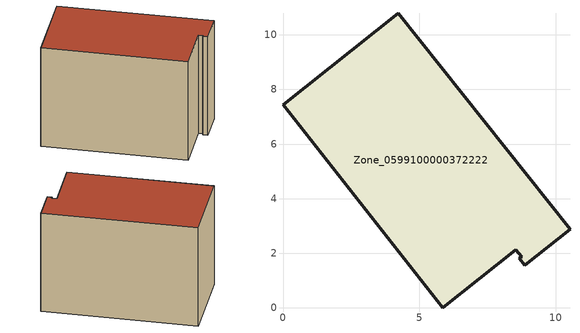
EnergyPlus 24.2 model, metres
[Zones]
Zone_0599100000372222
 floor ground (C_G): 0,7.44 4.22,10.79 10.52,2.87 8.86,1.56 8.66,1.81 8.74,1.88 8.54,2.13 5.86,0 z3.21
 wall outside (C_F): 4.22,10.79 0,7.44 5.86,0 8.54,2.13 8.74,1.88 8.66,1.81 8.86,1.56 10.52,2.87 4.22,10.79 z3.21:10.38
 roof outside (C_R): 8.86,1.56 10.52,2.87 4.22,10.79 0,7.44 5.86,0 8.54,2.13 8.74,1.88 8.66,1.81 z10.38
[BUILDING]
Pand.0599100000372222: North Axis=0; Terrain=City; Loads Convergence Tolerance Value=0.04; Temperature Convergence Tolerance Value=0.4; Solar Distribution=FullExterior; Maximum Number of Warmup Days=25; Minimum Number of Warmup Days=1
[Site:Location]
Rotterdam.The.Hague.AP_ZH_NLD Design_Conditions: Latitude=51.96; Longitude=4.45; Time Zone=1; Elevation=-4.5
[SITE:GROUNDTEMPERATURE:BUILDINGSURFACE]
18, 18, 18, 18, 18, 18, 18, 18, 18, 18, 18, 18
[MATERIAL] Thermal Absorptance=0.9; Solar Absorptance=0.7; Visible Absorptance=0.7
Name | Roughness | Thickness | Conductivity | Density | Specific Heat
G.TI.1992-2005 | MediumSmooth | 0.15 | 0.06 | 540 | 1210
F.TI.1992-2005 | Rough | 0.3 | 0.12 | 1920 | 840
R.TI.1992-2005 | MediumRough | 0.2 | 0.08 | 1500 | 1000
[CONSTRUCTION]
C_G: G.TI.1992-2005
C_F: F.TI.1992-2005
C_R: R.TI.1992-2005
[ZONE]
Zone_0599100000372222: Type=1; Multiplier=1; Ceiling Height=Autocalculate; Volume=Autocalculate; Floor Area=autocalculate; Part of Total Floor Area=Yes
[ZONEINFILTRATION:DESIGNFLOWRATE]
Infil_Zone_0599100000372222: Zone or ZoneList or Space or SpaceList=Zone_0599100000372222; Schedule=AlwaysOn; Design Flow Rate Calculation Method=Flow/Area; Flow Rate per Floor Area=0.0015; Constant Term Coefficient=1; Temperature Term Coefficient=0; Velocity Term Coefficient=0; Velocity Squared Term Coefficient=0
[HVACTEMPLATE:ZONE:IDEALLOADSAIRSYSTEM]
Zone_0599100000372222: Maximum Heating Supply Air Temperature=50; Minimum Cooling Supply Air Temperature=13; Maximum Heating Supply Air Humidity Ratio=0.0156; Minimum Cooling Supply Air Humidity Ratio=0.0077; Heating Limit=NoLimit; Cooling Limit=NoLimit; Dehumidification Control Type=ConstantSensibleHeatRatio; Cooling Sensible Heat Ratio=0.7; Dehumidification Setpoint=60; Humidification Control Type=None; Humidification Setpoint=30; Outdoor Air Method=None; Outdoor Air Flow Rate per Person=0.00944; Outdoor Air Flow Rate per Zone Floor Area=0; Outdoor Air Flow Rate per Zone=0; Demand Controlled Ventilation Type=None; Outdoor Air Economizer Type=NoEconomizer; Heat Recovery Type=None; Sensible Heat Recovery Effectiveness=0.7; Latent Heat Recovery Effectiveness=0.65
[ZONECONTROL:THERMOSTAT]
ThermostatControl_Zone_0599100000372222: Zone or ZoneList=Zone_0599100000372222; Control Type Schedule=DualSetpointControlType; Control 1=Thermostat_Zone_0599100000372222; Temperature Difference Between Cutout And Setpoint=0
[THERMOSTATSETPOINT:DUALSETPOINT]
Thermostat_Zone_0599100000372222: Heating Setpoint Temperature Schedule=HeatingSetpoint_Zone_0599100000372222; Cooling Setpoint Temperature Schedule=CoolingSetpoint_Zone_0599100000372222
[SCHEDULE:COMPACT]
HeatingSetpoint_Zone_0599100000372222: Through: 12/31, For: AllDays, Until: 24:00, 21
CoolingSetpoint_Zone_0599100000372222: Through: 12/31, For: AllDays, Until: 24:00, 24
DualSetpointControlType: Through: 12/31, For: AllDays, Until: 24:00, 4
AlwaysOn: Through: 12/31, For: AllDays, Until: 24:00, 1
